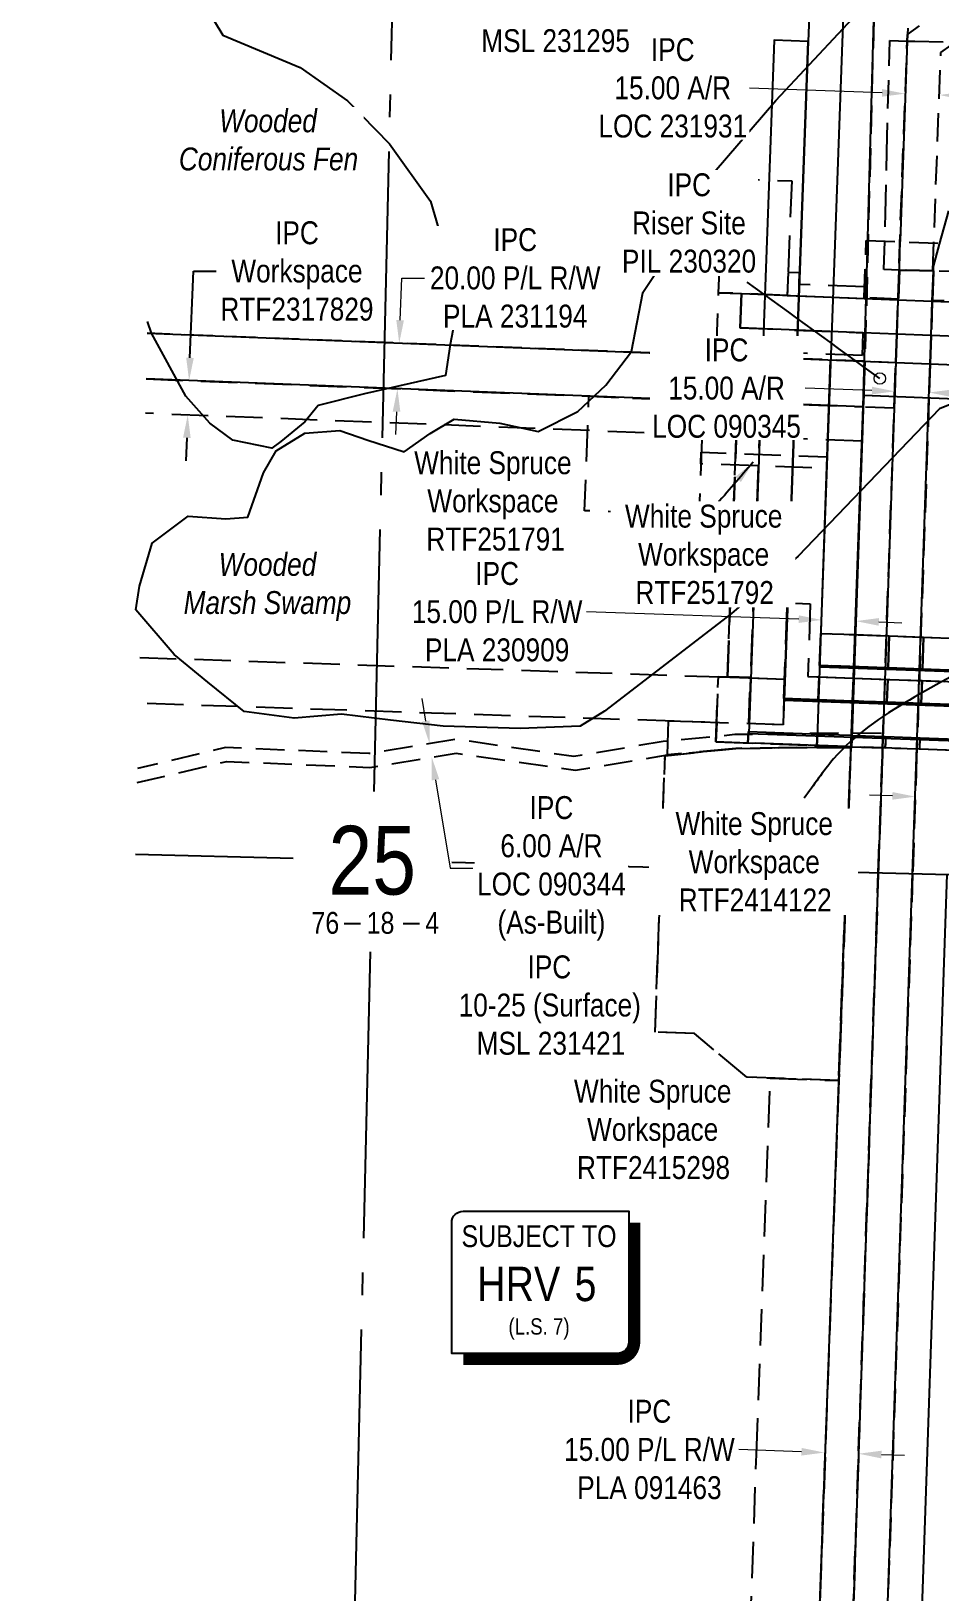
# Model space of a CAD drawing. Extents: x 394472 to 398421, y 6163397 to 6167888.
# Drawn here: x 395421 to 395817, y 6164010 to 6164691 of the extents above; entities that cross this region are included whole.
import ezdxf
from ezdxf.enums import TextEntityAlignment as Align

# ---------------------------------------------------------------- set-up
doc = ezdxf.new("R2010")
doc.units = 0
doc.header["$LTSCALE"] = 5
doc.header["$PDSIZE"] = 0.5
for name, pattern in [('foc-ACCESSROAD', [3.75, 2.5, -1.25]), ('foc-QUARTERLINE', [33, 25, -3, 2, -3]), ('HIDDEN2', [4.7625, 3.175, -1.5875])]:
    doc.linetypes.add(name, pattern=pattern)
doc.layers.get('Defpoints').update_dxf_attribs({"color": 9})
for name, color, linetype in [('10', 1, 'Continuous'), ('9', 3, 'Continuous'), ('C-AR', 13, 'foc-ACCESSROAD'), ('C-RW', 13, 'Continuous'), ('C-WS', 13, 'foc-ACCESSROAD'), ('C-WS-S', 8, 'Continuous'), ('CG-NOTES', 7, 'Continuous'), ('CTW', 7, 'Continuous'), ('F-RW', 190, 'Continuous'), ('L-SECLBL', 7, 'Continuous'), ('L-SECQ', 8, 'foc-QUARTERLINE'), ('T-EXISTING RTF', 220, 'HIDDEN2'), ('T-EXISTING TFA', 220, 'HIDDEN2'), ('T-EXISTING TFA-T', 220, 'Continuous'), ('WETLAND', 143, 'Continuous'), ('WETLAND-T', 146, 'Continuous')]:
    doc.layers.add(name, color=color, linetype=linetype)
for name, color, linetype, lineweight in [('C-AR-T', 13, 'Continuous', 9), ('C-RW-T', 13, 'Continuous', 9), ('C-WS-T', 13, 'Continuous', 9)]:
    doc.layers.add(name, color=color, linetype=linetype, lineweight=lineweight)
doc.styles.add('80CG', font='ARIALN.TTF', dxfattribs={"height": 10})
doc.styles.add('80L', font='ARIALN.TTF', dxfattribs={"height": 10})
doc.styles.add('HRV', font='ARIALN.TTF', dxfattribs={"height": 3})
doc.styles.add('SIMPLEX', font='ARIALN.TTF')
doc.dimstyles.new('Compass 5 000', dxfattribs={"dimscale": 5, "dimtxt": 9, "dimasz": 2, "dimexe": 0.2, "dimexo": 0.0625, "dimgap": 0.5, "dimtad": 0, "dimtih": 1, "dimtoh": 1, "dimzin": 0, "dimdsep": 46, "dimtxsty": '80CG', "dimcen": 0.1, "dimse1": 1, "dimse2": 1, "dimclrd": 256, "dimclrt": 256, "dimaunit": 1, "dimadec": 4, "dimazin": 0, "dimtfac": 0.06, "dimtofl": 0, "dimtmove": 0, "dimatfit": 1, "dimfxl": 0.2, "dimtolj": 1, "dimtzin": 0, "dimlwd": -1, "dimarcsym": 0})

# ---------------------------------------------------------------- blocks, each defined once
blk = doc.blocks.new('L-SECLBL')
at = {"layer": '9', "color": 7}
for p, q in [((-5.08, -27.83), (-12.29, -27.83)), ((20.7, -27.83), (13.5, -27.83))]:
    blk.add_line(p, q, dxfattribs=at)
at = {"layer": '10', "color": 2, "style": 'SIMPLEX'}
blk.add_attdef('SEC', text='', height=30, dxfattribs=at).set_placement((0, 0), align=Align.MIDDLE)
at = {"layer": '10', "color": 5, "style": '80L'}
blk.add_attdef('TWP', text='', height=9.5, dxfattribs=at).set_placement((-14.43, -27.37), align=Align.MIDDLE_RIGHT)
blk.add_attdef('RGE', text='', height=9.5, dxfattribs=at).set_placement((3.62, -27.37), align=Align.MIDDLE_CENTER)
blk.add_attdef('MER', text='', height=9.5, dxfattribs=at).set_placement((23.17, -27.37), align=Align.MIDDLE_LEFT)
blk = doc.blocks.new('*D372')
at = {"layer": 'Defpoints', "color": 0, "transparency": 16777216}
for p in [(395421.28, 6164541.18), (395420.69, 6164526.2), (395489.05, 6164523.54)]:
    blk.add_point(p, dxfattribs=at)
at = {"layer": 'T-EXISTING TFA-T', "transparency": 16777216}
for p, q in [((395490.03, 6164548.51), (395491.5, 6164586.33)), ((395491.5, 6164586.33), (395501.5, 6164586.33)), ((395488.66, 6164513.54), (395488.27, 6164503.55))]:
    blk.add_line(p, q, dxfattribs=at)
for points in [[(395488.36, 6164548.58), (395491.69, 6164548.45), (395489.64, 6164538.52)], [(395487, 6164513.61), (395490.33, 6164513.48), (395489.05, 6164523.54)]]:
    blk.add_solid(points, dxfattribs=at)
at = {"layer": 'T-EXISTING TFA-T', "transparency": 16777216, "insert": (395536.73, 6164586.33), "char_height": 10, "attachment_point": 5, "style": '80CG', "bg_fill": 3, "box_fill_scale": 1.1, "bg_fill_color": 256, "bg_fill_true_color": 13158600, "bg_fill_transparency": 0}
blk.add_mtext('\\A1;IPC\\PWorkspace\\PRTF2317829', dxfattribs=at)
blk = doc.blocks.new('*D376')
at = {"layer": 'C-AR-T', "transparency": 16777216}
for p, q in [((395792.21, 6164664.14), (395734.36, 6164666.26)), ((395827.2, 6164662.86), (395837.19, 6164662.49))]:
    blk.add_line(p, q, dxfattribs=at)
for points in [[(395792.27, 6164665.8), (395792.15, 6164662.47), (395802.21, 6164663.77)], [(395827.26, 6164664.52), (395827.14, 6164661.19), (395817.21, 6164663.22)]]:
    blk.add_solid(points, dxfattribs=at)
at = {"layer": 'Defpoints', "color": 0, "transparency": 16777216}
for p in [(395802.21, 6164663.77), (395801.63, 6164648.11), (395816.63, 6164647.56)]:
    blk.add_point(p, dxfattribs=at)
at = {"layer": 'C-AR-T', "transparency": 16777216, "insert": (395700.85, 6164666.26), "char_height": 10, "attachment_point": 5, "style": '80CG', "bg_fill": 3, "box_fill_scale": 1.1, "bg_fill_color": 256, "bg_fill_true_color": 13158600, "bg_fill_transparency": 0}
blk.add_mtext('\\A1;IPC\\P15.00 A/R\\PLOC 231931', dxfattribs=at)
blk = doc.blocks.new('*D381')
at = {"layer": 'C-AR-T', "transparency": 16777216}
for p, q in [((395787.81, 6164534.19), (395758.65, 6164535.2)), ((395822.8, 6164532.99), (395832.79, 6164532.65))]:
    blk.add_line(p, q, dxfattribs=at)
for points in [[(395787.87, 6164535.86), (395787.76, 6164532.53), (395797.81, 6164533.85)], [(395822.85, 6164534.66), (395822.74, 6164531.33), (395812.8, 6164533.34)]]:
    blk.add_solid(points, dxfattribs=at)
at = {"layer": 'Defpoints', "color": 0, "transparency": 16777216}
for p in [(395798.49, 6164553.78), (395813.49, 6164553.27), (395797.81, 6164533.85)]:
    blk.add_point(p, dxfattribs=at)
at = {"layer": 'C-AR-T', "transparency": 16777216, "insert": (395724.32, 6164535.2), "char_height": 10, "attachment_point": 5, "style": '80CG', "bg_fill": 3, "box_fill_scale": 1.1, "bg_fill_color": 256, "bg_fill_true_color": 13158600, "bg_fill_transparency": 0}
blk.add_mtext('\\A1;IPC\\P15.00 A/R\\PLOC 090345', dxfattribs=at)
blk = doc.blocks.new('*D384')
at = {"layer": 'C-RW-T', "transparency": 16777216}
for p, q in [((395755.84, 6164434.42), (395663.23, 6164437.61)), ((395790.82, 6164433.21), (395800.81, 6164432.87))]:
    blk.add_line(p, q, dxfattribs=at)
for points in [[(395755.9, 6164436.08), (395755.79, 6164432.75), (395765.84, 6164434.07)], [(395790.87, 6164434.88), (395790.76, 6164431.55), (395780.82, 6164433.56)]]:
    blk.add_solid(points, dxfattribs=at)
at = {"layer": 'Defpoints', "color": 0, "transparency": 16777216}
for p in [(395766.62, 6164456.75), (395781.6, 6164456.23), (395765.84, 6164434.07)]:
    blk.add_point(p, dxfattribs=at)
at = {"layer": 'C-RW-T', "transparency": 16777216, "insert": (395624.15, 6164437.61), "char_height": 10, "attachment_point": 5, "style": '80CG', "bg_fill": 3, "box_fill_scale": 1.1, "bg_fill_color": 256, "bg_fill_true_color": 13158600, "bg_fill_transparency": 0}
blk.add_mtext('\\A1;IPC\\P15.00 P/L R/W\\PPLA 230909', dxfattribs=at)
blk = doc.blocks.new('*D386')
at = {"layer": 'C-RW-T', "transparency": 16777216}
for p, q in [((395581.78, 6164564.91), (395582.5, 6164583.3)), ((395582.5, 6164583.3), (395592.5, 6164583.3)), ((395580.22, 6164524.98), (395579.83, 6164514.99))]:
    blk.add_line(p, q, dxfattribs=at)
for points in [[(395580.12, 6164564.98), (395583.45, 6164564.85), (395581.39, 6164554.92)], [(395578.56, 6164525.05), (395581.89, 6164524.92), (395580.61, 6164534.97)]]:
    blk.add_solid(points, dxfattribs=at)
at = {"layer": 'Defpoints', "color": 0, "transparency": 16777216}
for p in [(395581.39, 6164554.92), (395617.86, 6164553.5), (395617.09, 6164533.55)]:
    blk.add_point(p, dxfattribs=at)
at = {"layer": 'C-RW-T', "transparency": 16777216, "insert": (395632.04, 6164583.3), "char_height": 10, "attachment_point": 5, "style": '80CG', "bg_fill": 3, "box_fill_scale": 1.1, "bg_fill_color": 256, "bg_fill_true_color": 13158600, "bg_fill_transparency": 0}
blk.add_mtext('\\A1;IPC\\P20.00 P/L R/W\\PPLA 231194', dxfattribs=at)
blk = doc.blocks.new('*D388')
at = {"layer": 'C-RW-T', "transparency": 16777216}
for p, q in [((395796.74, 6164357.28), (395786.75, 6164357.62)), ((395831.69, 6164356.08), (395841.68, 6164355.73))]:
    blk.add_line(p, q, dxfattribs=at)
for points in [[(395796.8, 6164358.95), (395796.68, 6164355.61), (395806.73, 6164356.94)], [(395831.75, 6164357.74), (395831.63, 6164354.41), (395821.69, 6164356.42)]]:
    blk.add_solid(points, dxfattribs=at)
at = {"layer": 'Defpoints', "color": 0, "transparency": 16777216}
for p in [(395808.98, 6164421.99), (395823.94, 6164421.47), (395821.69, 6164356.42)]:
    blk.add_point(p, dxfattribs=at)
at = {"layer": 'C-RW-T', "transparency": 16777216, "insert": (395880.77, 6164355.73), "char_height": 10, "attachment_point": 5, "style": '80CG', "bg_fill": 3, "box_fill_scale": 1.1, "bg_fill_color": 256, "bg_fill_true_color": 13158600, "bg_fill_transparency": 0}
blk.add_mtext('\\A1;IPC\\P15.00 P/L R/W\\PPlan 982 5882\\PPLA 972577', dxfattribs=at)
blk = doc.blocks.new('GAS')
h = blk.add_hatch(color=255)
h.dxf.hatch_style = 1
edge = h.paths.add_edge_path()
edge.add_arc((0, 0), 0.9, 0, 360)
for p, q in [((0, 0.81), (0, 1.62)), ((-0.81, 0), (-1.62, 0)), ((-0.57, 0.57), (-1.14, 1.14)), ((0.57, 0.57), (1.14, 1.14)), ((1.62, 0), (0.81, 0)), ((-0.57, -0.57), (-1.14, -1.14)), ((0, -0.81), (0, -1.62)), ((1.14, -1.14), (0.57, -0.57))]:
    blk.add_line(p, q)
blk.add_circle((0, 0), 0.8)
blk = doc.blocks.new('*D438')
at = {"layer": 'C-RW-T', "transparency": 16777216}
for p, q in [((395757.04, 6164070.97), (395729.73, 6164071.92)), ((395791.96, 6164069.77), (395801.96, 6164069.43))]:
    blk.add_line(p, q, dxfattribs=at)
for points in [[(395757.1, 6164072.64), (395756.98, 6164069.31), (395767.04, 6164070.63)], [(395792.02, 6164071.44), (395791.9, 6164068.1), (395781.97, 6164070.11)]]:
    blk.add_solid(points, dxfattribs=at)
at = {"layer": 'Defpoints', "color": 0, "transparency": 16777216}
for p in [(395767.04, 6164070.63), (395766.58, 6164057.4), (395781.51, 6164056.89)]:
    blk.add_point(p, dxfattribs=at)
at = {"layer": 'C-RW-T', "transparency": 16777216, "insert": (395690.65, 6164071.92), "char_height": 10, "attachment_point": 5, "style": '80CG'}
blk.add_mtext('\\A1;IPC\\P15.00 P/L R/W\\PPLA 091463', dxfattribs=at)
blk = doc.blocks.new('*D440')
at = {"layer": 'C-RW-T', "transparency": 16777216}
for p, q in [((395784.57, 6164000.52), (395774.58, 6164000.86)), ((395819.5, 6163999.33), (395829.5, 6163998.99))]:
    blk.add_line(p, q, dxfattribs=at)
for points in [[(395784.63, 6164002.18), (395784.52, 6163998.85), (395794.57, 6164000.18)], [(395819.56, 6164000.99), (395819.45, 6163997.66), (395809.51, 6163999.67)]]:
    blk.add_solid(points, dxfattribs=at)
at = {"layer": 'Defpoints', "color": 0, "transparency": 16777216}
for p in [(395800.64, 6164178.09), (395815.58, 6164177.58), (395809.51, 6163999.67)]:
    blk.add_point(p, dxfattribs=at)
at = {"layer": 'C-RW-T', "transparency": 16777216, "insert": (395868.58, 6163998.99), "char_height": 10, "attachment_point": 5, "style": '80CG'}
blk.add_mtext('\\A1;IPC\\P15.00 P/L R/W\\PPlan 982 5882\\PPLA 972577', dxfattribs=at)
blk = doc.blocks.new('*D551')
at = {"layer": 'C-AR-T', "transparency": 16777216}
for p, q in [((395593.03, 6164389.94), (395591.41, 6164399.81)), ((395597.23, 6164364.28), (395603.57, 6164325.65)), ((395603.57, 6164325.65), (395613.57, 6164325.65))]:
    blk.add_line(p, q, dxfattribs=at)
for points in [[(395594.67, 6164390.21), (395591.38, 6164389.67), (395594.65, 6164380.07)], [(395598.88, 6164364.55), (395595.59, 6164364.02), (395595.62, 6164374.15)]]:
    blk.add_solid(points, dxfattribs=at)
at = {"layer": 'Defpoints', "color": 0, "transparency": 16777216}
for p in [(395592.62, 6164379.74), (395593.59, 6164373.82), (395595.62, 6164374.15)]:
    blk.add_point(p, dxfattribs=at)
at = {"layer": 'C-AR-T', "transparency": 16777216, "insert": (395647.86, 6164325.65), "char_height": 10, "attachment_point": 5, "style": '80CG', "bg_fill": 3, "box_fill_scale": 1.1, "bg_fill_color": 256, "bg_fill_true_color": 13158600, "bg_fill_transparency": 0}
blk.add_mtext('\\A1;IPC\\P6.00 A/R\\PLOC 090344\\P(As-Built)', dxfattribs=at)
blk = doc.blocks.new('HRV')
blk.add_lwpolyline([(-35.14, 31.6), (37.21, 31.6), (37.21, -25.54, -0.414214), (32.21, -30.54), (-40.14, -30.54), (-40.14, 26.6, -0.414214)], format="xyb", close=True)
at = {"const_width": 5, "flags": 128}
blk.add_lwpolyline([(-35.14, -33.04), (32.21, -33.04, 0.414214), (39.71, -25.54), (39.71, 26.6)], format="xyb", dxfattribs=at)
at = {"style": '80L'}
blk.add_text('SUBJECT TO', height=9.5, dxfattribs=at).set_placement((-2.01, 13.06), align=Align.BOTTOM_CENTER)
blk.add_attdef('(N.W.1/4 00)', text='', height=7.12, dxfattribs=at).set_placement((-2.01, -24.45), align=Align.BOTTOM_CENTER)
at = {"layer": 'CTW', "color": 3, "style": 'HRV'}
blk.add_text('HRV', height=15, dxfattribs=at).set_placement((-10.88, -0.18), align=Align.MIDDLE_CENTER)
blk.add_attdef('0', text='', height=15, dxfattribs=at).set_placement((18.28, -0.18), align=Align.MIDDLE_CENTER)

msp = doc.modelspace()

# ---------------------------------------------------------------- linework, layer by layer
at = {"layer": 'C-AR', "flags": 128}
msp.add_lwpolyline([(395814.419, 6164586.63), (395817.872, 6164681.691), (395839.494, 6164697.197), (395833.971, 6164711.694), (395803.149, 6164689.592), (395799.423, 6164587.007)], close=True, dxfattribs=at)
at = {"layer": 'C-AR'}
msp.add_lwpolyline([(395784.412, 6164574.725), (395785.32, 6164599.7), (395857.186, 6164596.897), (395857.294, 6164585.721), (395856.81, 6164571.902), (395814.378, 6164573.556), (395814.847, 6164586.452), (395799.856, 6164586.811), (395799.395, 6164574.141), (395784.412, 6164574.725)], close=True, dxfattribs=at)
msp.add_lwpolyline([(395774.356, 6163846.505), (395790.585, 6164323.702), (395792.14, 6164368.931), (395792.24, 6164371.856), (395792.348, 6164374.997), (395792.449, 6164377.933), (395797.554, 6164526.482), (395797.725, 6164531.458), (395798.241, 6164546.463), (395798.667, 6164558.875), (395799.183, 6164573.861), (395799.223, 6164575.034), (395799.627, 6164586.805), (395808.636, 6164586.58), (395814.627, 6164586.43), (395814.175, 6164573.276), (395813.66, 6164558.291), (395813.234, 6164545.878), (395812.718, 6164530.88), (395807.337, 6164374.286), (395805.585, 6164323.328), (395789.334, 6163845.95)], dxfattribs=at)
at = {"layer": 'C-AR', "flags": 128}
msp.add_lwpolyline([(395466.914, 6164363.044), (395506.169, 6164372.306), (395568.556, 6164369.718), (395606.326, 6164375.909), (395658.406, 6164368.447), (395698.47, 6164375.154), (395728.314, 6164378.02), (395778.631, 6164378.705), (395793.622, 6164378.423), (395793.861, 6164384.413), (395777.861, 6164384.696), (395727.985, 6164384.014), (395696.64, 6164380.997), (395657.646, 6164374.397), (395606.27, 6164381.977), (395568.192, 6164375.736), (395505.593, 6164378.332), (395467.055, 6164369.24)], dxfattribs=at)
at = {"layer": 'C-RW'}
for points in [[(395758.811, 6163832.015), (395778.256, 6164368.379), (395784.025, 6164527.045), (395788.599, 6164696.183)], [(395803.464, 6164692.355), (395803.259, 6164686.771), (395800.066, 6164599.572), (395800.041, 6164598.839), (395799.896, 6164594.623), (395799.627, 6164586.805), (395799.223, 6164575.034), (395799.183, 6164573.861), (395798.667, 6164558.875), (395798.241, 6164546.463), (395797.725, 6164531.458), (395797.554, 6164526.482), (395792.449, 6164377.933), (395792.348, 6164374.997), (395792.24, 6164371.856), (395792.14, 6164368.931), (395790.585, 6164323.702), (395774.356, 6163846.505)], [(395789.334, 6163845.95), (395805.585, 6164323.328), (395807.337, 6164374.286), (395812.718, 6164530.88), (395813.234, 6164545.878), (395813.66, 6164558.291), (395814.175, 6164573.276), (395814.627, 6164586.43), (395814.694, 6164588.384), (395817.366, 6164598.162), (395821.327, 6164612.661)], [(395471.362, 6164559.24), (395846.583, 6164544.614), (395846.367, 6164529.617), (395784.206, 6164532.04), (395784.025, 6164527.045), (395470.909, 6164539.25)], [(395820.541, 6164322.956), (395805.523, 6163882.914)]]:
    msp.add_lwpolyline(points, dxfattribs=at)
msp.add_lwpolyline([(395769.767, 6164547.576), (395784.75, 6164546.992), (395778.935, 6164378.312), (395763.929, 6164378.225), (395769.767, 6164547.576)], close=True, dxfattribs=at)
at = {"layer": 'C-WS'}
for points in [[(395788.599, 6164696.183), (395784.751, 6164547.024), (395574.888, 6164555.178), (395471.361, 6164559.22)], [(395829.611, 6164586.072), (395814.627, 6164586.43), (395808.636, 6164586.58), (395799.627, 6164586.805), (395793.054, 6164586.969), (395793.667, 6164611.492), (395794.342, 6164638.502), (395795.552, 6164686.963), (395803.259, 6164686.771), (395806.47, 6164686.691), (395821.942, 6164686.305)]]:
    msp.add_lwpolyline(points, dxfattribs=at)
at = {"layer": 'C-WS', "flags": 128}
msp.add_lwpolyline([(395797.554, 6164526.485), (395784.023, 6164527.012), (395784.75, 6164546.992), (395798.242, 6164546.498)], close=True, dxfattribs=at)
at = {"layer": 'C-WS'}
msp.add_lwpolyline([(395697.485, 6164374.807), (395728.314, 6164378.02), (395778.631, 6164378.705), (395773.346, 6164232.974), (395733.115, 6164234.446), (395710.347, 6164253.53), (395693.096, 6164254.157)], close=True, dxfattribs=at)
at = {"layer": 'F-RW', "flags": 128}
for points in [[(396370.35, 6164133.521), (396255.84, 6164288.207), (396048.846, 6164403.5), (395765.078, 6164413.476), (395775.018, 6164686.061), (395781.736, 6164858.401), (395691.194, 6164862.039), (395690.592, 6164847.056), (395766.17, 6164844.02), (395760.034, 6164686.627), (395749.547, 6164399.018), (396044.707, 6164388.642), (396245.715, 6164276.683), (396369.78, 6164109.089)], [(396369.78, 6164109.089), (396287.164, 6164220.691), (396245.715, 6164276.683), (396044.707, 6164388.642), (395749.547, 6164399.018), (395760.034, 6164686.627), (395745.049, 6164687.173), (395734.015, 6164384.56), (396040.569, 6164373.783), (396235.59, 6164265.159), (396275.112, 6164211.77), (396363.949, 6164091.765), (396369.325, 6164089.591)], [(395828.633, 6164557.707), (395813.66, 6164558.291), (395798.667, 6164558.875), (395783.886, 6164559.452), (395730.25, 6164561.544), (395730.834, 6164576.528), (395784.402, 6164574.438), (395799.183, 6164573.861), (395814.175, 6164573.276), (395829.15, 6164572.692)]]:
    msp.add_lwpolyline(points, dxfattribs=at)
at = {"layer": 'L-SECQ'}
for p, q in [((395466.206, 6164331.779), (395535.126, 6164330.066)), ((395604.362, 6164328.345), (396374.446, 6164309.206)), ((395568.688, 6164289.236), (395550.877, 6163524.871))]:
    msp.add_line(p, q, dxfattribs=at)
at = {"layer": 'T-EXISTING RTF', "flags": 128}
for points in [[(395739.807, 6164548.742), (395734.721, 6164408.806), (395724.732, 6164409.169), (395729.818, 6164549.132), (395739.807, 6164548.742)], [(395712.228, 6164479.791), (395662.286, 6164481.739), (395664.234, 6164531.681), (395714.176, 6164529.733), (395712.228, 6164479.791)], [(395713.111, 6164502.265), (395713.293, 6164507.26), (395768.234, 6164505.263), (395768.053, 6164500.268), (395713.111, 6164502.265)], [(395734.721, 6164408.806), (395733.686, 6164380.336), (395719.701, 6164380.844), (395720.736, 6164409.314), (395734.721, 6164408.806)], [(395734.721, 6164408.806), (395749.705, 6164408.261), (395748.979, 6164388.282), (395733.995, 6164388.827), (395734.721, 6164408.806)], [(396038.439, 6164369.26), (395733.686, 6164380.336), (395733.868, 6164385.331), (396039.821, 6164374.211), (396235.59, 6164265.159), (396231.18, 6164261.895), (396038.439, 6164369.26)], [(395763.84, 6164384.241), (395763.659, 6164379.247), (395733.686, 6164380.336), (395733.868, 6164385.331), (395763.84, 6164384.241)], [(395778.82, 6164383.697), (395778.639, 6164378.702), (395763.659, 6164379.247), (395763.84, 6164384.241), (395778.82, 6164383.697)], [(395793.804, 6164383.152), (395793.623, 6164378.158), (395778.639, 6164378.702), (395778.82, 6164383.697), (395793.804, 6164383.152)], [(395808.788, 6164382.608), (395808.607, 6164377.613), (395793.623, 6164378.158), (395793.804, 6164383.152), (395808.788, 6164382.608)], [(395823.772, 6164382.063), (395823.591, 6164377.069), (395808.607, 6164377.613), (395808.788, 6164382.608), (395823.772, 6164382.063)]]:
    msp.add_lwpolyline(points, close=True, dxfattribs=at)
at = {"layer": 'T-EXISTING TFA'}
for points in [[(395752.76, 6164625.692), (395750.812, 6164575.748), (395720.845, 6164576.917), (395722.794, 6164626.861)], [(395750.812, 6164575.748), (395784.402, 6164574.438), (395784.597, 6164579.432), (395756.001, 6164580.548), (395756.196, 6164585.542), (395751.202, 6164585.737)], [(395730.834, 6164576.528), (395730.25, 6164561.544), (395783.886, 6164559.452), (395783.496, 6164549.463), (395719.872, 6164551.945), (395720.845, 6164576.917)], [(395739.807, 6164548.742), (395734.721, 6164408.806), (395724.732, 6164409.169), (395729.818, 6164549.132), (395739.807, 6164548.742)], [(395734.904, 6164408.937), (395724.914, 6164409.301), (395730.012, 6164549.098), (395740.001, 6164548.734)], [(395779.365, 6164398.681), (395749.396, 6164399.77), (395750.913, 6164441.507), (395760.903, 6164441.144), (395759.749, 6164409.396), (395779.728, 6164408.67), (396046.733, 6164398.967), (396252.465, 6164284.365), (396370.161, 6164125.412), (396369.78, 6164109.089), (396245.715, 6164276.682), (396043.776, 6164389.072), (395779.365, 6164398.681)], [(395764.747, 6164409.215), (395764.385, 6164399.225), (395749.396, 6164399.77), (395750.913, 6164441.507), (395760.903, 6164441.144), (395759.749, 6164409.396), (395764.747, 6164409.215)], [(395780.417, 6164427.65), (395779.909, 6164413.665), (395764.925, 6164414.21), (395765.433, 6164428.195), (395780.417, 6164427.65)], [(395794.893, 6164413.12), (395779.909, 6164413.665), (395780.417, 6164427.65), (395795.402, 6164427.106), (395794.893, 6164413.12)], [(395810.386, 6164426.561), (395809.877, 6164412.576), (395794.893, 6164413.12), (395795.402, 6164427.106), (395810.386, 6164426.561)], [(395824.861, 6164412.031), (395809.877, 6164412.576), (395810.386, 6164426.561), (395825.37, 6164426.016), (395824.861, 6164412.031)], [(395734.721, 6164408.806), (395733.686, 6164380.336), (395719.701, 6164380.844), (395720.736, 6164409.314), (395734.721, 6164408.806)], [(395779.728, 6164408.67), (395779.365, 6164398.681), (395764.385, 6164399.225), (395764.747, 6164409.215), (395779.728, 6164408.67)], [(395794.712, 6164408.126), (395794.349, 6164398.136), (395779.365, 6164398.681), (395779.728, 6164408.67), (395794.712, 6164408.126)], [(395809.696, 6164407.581), (395809.333, 6164397.592), (395794.349, 6164398.136), (395794.712, 6164408.126), (395809.696, 6164407.581)], [(395824.68, 6164407.037), (395824.317, 6164397.047), (395809.333, 6164397.592), (395809.696, 6164407.581), (395824.68, 6164407.037)], [(395698.485, 6164375.148), (395699.029, 6164390.098), (395720.01, 6164389.335), (395719.701, 6164380.844), (395778.643, 6164378.7), (395728.329, 6164378.015), (395698.485, 6164375.148)], [(395728.329, 6164378.015), (395778.638, 6164378.7), (395773.346, 6164232.974), (395733.115, 6164234.446), (395710.347, 6164253.53), (395693.096, 6164254.157), (395697.485, 6164374.807), (395728.329, 6164378.015)], [(395778.638, 6164378.7), (395792.458, 6164378.2), (395781.892, 6164068.091), (395774.37, 6163846.505), (395767.1, 6163633.448), (395751.751, 6163634.005), (395767.37, 6164068.65), (395778.638, 6164378.7)], [(395773.346, 6164232.974), (395767.37, 6164068.65), (395751.751, 6163634.005), (395721.783, 6163635.095), (395737.402, 6164069.739), (395743.374, 6164234.071), (395773.346, 6164232.974)]]:
    msp.add_lwpolyline(points, close=True, dxfattribs=at)
for points in [[(395470.909, 6164539.25), (395784.025, 6164527.045), (395783.48, 6164512.06), (395470.569, 6164524.257)], [(395468.153, 6164417.676), (395749.705, 6164408.261), (395748.979, 6164388.282), (395467.7, 6164397.681)]]:
    msp.add_lwpolyline(points, dxfattribs=at)
at = {"layer": 'T-EXISTING TFA', "flags": 128}
msp.add_lwpolyline([(396047.92, 6164403.925), (395764.925, 6164414.21), (395765.433, 6164428.195), (396051.788, 6164417.788), (396265.286, 6164298.965), (396370.855, 6164156.402), (396370.328, 6164133.551), (396255.838, 6164288.208), (396047.92, 6164403.925)], close=True, dxfattribs=at)
at = {"layer": 'WETLAND'}
for points in [[(395830.951, 6164531.714), (395817.26, 6164526.237), (395755.649, 6164461.888), (395726.428, 6164436.884), (395671.095, 6164394.28), (395660.428, 6164387.77), (395634.24, 6164386.707), (395600.648, 6164387.656), (395577.647, 6164390.368), (395556.225, 6164392.989), (395535.538, 6164391.213), (395513.732, 6164394.055), (395497.845, 6164406.847), (395483.106, 6164418.979), (395466.422, 6164438.546), (395468, 6164448.747), (395473.444, 6164467.632), (395489.164, 6164479.392), (395505.724, 6164478.239), (395515.261, 6164478.876), (395522.119, 6164498.273), (395527.62, 6164507.852), (395540.143, 6164515.64), (395555.446, 6164516.737), (395567.669, 6164512.469), (395583.606, 6164507.393), (395594.957, 6164515.447), (395605.416, 6164521.771), (395625.306, 6164520.03), (395642.111, 6164516.29), (395659.437, 6164524.988), (395671.584, 6164536.559), (395682.876, 6164551.211), (395687.771, 6164576.913), (395687.769, 6164576.962), (395695.9, 6164589.217), (395714.301, 6164614.044), (395718.975, 6164629.524), (395745.846, 6164660.777), (395789.95, 6164708.094)], [(395474.629, 6164703.372), (395481.881, 6164701.792), (395497.207, 6164701.167), (395504.313, 6164689.369), (395538.133, 6164675.22), (395558.839, 6164660.725), (395577.115, 6164641.84), (395595.075, 6164616.897), (395603.11, 6164589.56), (395605.428, 6164563.407), (395603.598, 6164554.256), (395601.667, 6164540.777), (395566.181, 6164532.735), (395546.001, 6164527.702), (395540.112, 6164520.547), (395529.67, 6164511.925), (395525.753, 6164508.981), (395508.808, 6164512.552), (395498.711, 6164519.909), (395488.153, 6164531.759), (395473.164, 6164559.266), (395471.477, 6164564.306)]]:
    msp.add_lwpolyline(points, dxfattribs=at)

# ---------------------------------------------------------------- block references
at = {"layer": 'C-WS-S', "color": 3, "xscale": 4.998209999999955, "yscale": 4.998209999999955, "zscale": 4.998209999999955}
for p in [(395737.971, 6164329.069), (395737.44, 6164314.719)]:
    msp.add_blockref('GAS', p, dxfattribs=at)
at = {"layer": 'CG-NOTES', "color": 5, "xscale": 0.9996419999999919, "yscale": 0.9996419999999919, "zscale": 0.9996419999999919}
msp.add_blockref('HRV', (395644.452, 6164144.423), dxfattribs=at).add_auto_attribs({'(N.W.1/4 00)': '(L.S. 7)', '0': '5'})
at = {"layer": 'L-SECLBL', "color": 2, "xscale": 0.9996419999999919, "yscale": 0.9996419999999919, "zscale": 0.9996419999999919}
msp.add_blockref('L-SECLBL', (395569.62, 6164329.209), dxfattribs=at).add_auto_attribs({'SEC': '25', 'TWP': '76', 'RGE': '18', 'MER': '4'})

# ---------------------------------------------------------------- texts
at = {"layer": 'T-EXISTING TFA-T', "char_height": 9.9964, "attachment_point": 1, "style": '80L'}
for s, width, insert in [('\\pi0.14071;White Spruce\\P\\pi5.8719;Workspace\\P\\pi5.4492;RTF251791', 68.36739, (395587.785, 6164507.695)), ('\\pi4.2141;White Spruce\\P\\pi9.9454;Workspace\\P\\pi5.537;RTF2415298', 76.51425, (395653.485, 6164233.357))]:
    msp.add_mtext_dynamic_manual_height_columns(s, width=width, gutter_width=50, heights=[0], dxfattribs=dict(at, insert=insert))

# ---------------------------------------------------------------- dimensions: what is measured, and where the dimension line sits
at = {"layer": 'C-RW-T', "color": 2}
for base, p1, p2, angle, text, picture, middle in [((395809.508, 6163999.668), (395800.641, 6164178.091), (395815.58, 6164177.581), 358.04536, 'IPC\\P15.00 P/L R/W\\PPlan 982 5882\\PPLA 972577', '*D440', (395868.582, 6163998.986)), ((395767.036, 6164070.63), (395781.511, 6164056.89), (395766.58, 6164057.404), 178.025835, 'IPC\\P15.00 P/L R/W\\PPLA 091463', '*D438', (395690.649, 6164071.915))]:
    dim = msp.add_linear_dim(base=base, p1=p1, p2=p2, angle=angle, text=text, dimstyle='Compass 5 000', dxfattribs=at)
    dim.commit()
    dim.dimension.update_dxf_attribs({"geometry": picture, "text_midpoint": middle, "dimtype": 161})

# ---------------------------------------------------------------- leaders
at = {"layer": 'C-WS-T', "path_type": 1}
msp.add_leader([(395791.277, 6164539.468), (395733.344, 6164581.562)], dimstyle='Compass 5 000', override={"dimasz": 1, "dimgap": 0.5, "dimtad": 0, "dimldrblk": 'DotBlank'}, dxfattribs=at)
at = {"layer": 'T-EXISTING TFA-T', "path_type": 1}
for points in [[(395735.912, 6164502.916), (395719.195, 6164483.607)], [(395841.202, 6164420.743), (395771.061, 6164373.397), (395758.199, 6164356.267)]]:
    msp.add_leader(points, dimstyle='Compass 5 000', override={"dimgap": 0.5, "dimtad": 0}, dxfattribs=at)

# ---------------------------------------------------------------- next in the draw order: texts
at = {"layer": 'T-EXISTING TFA-T', "char_height": 9.9964, "attachment_point": 1, "style": '80L', "bg_fill": 3, "box_fill_scale": 1.15, "bg_fill_color": 256, "bg_fill_true_color": 256, "bg_fill_transparency": 0}
for s, width, gutter_width, insert in [('\\pi4.7919;White Spruce\\P\\pi10.523;Workspace\\P\\pi9.3434;RTF251792', 77.66968, 50, (395675.171, 6164484.375)), ('\\pi10.153;White Spruce\\P\\pi15.884;Workspace\\P\\pi11.52;RTF2414122', 88.39117, 55, (395691.901, 6164350.171))]:
    msp.add_mtext_dynamic_manual_height_columns(s, width=width, gutter_width=gutter_width, heights=[0], dxfattribs=dict(at, insert=insert))
at = {"layer": 'WETLAND-T', "char_height": 9.99633, "attachment_point": 1, "style": '80L', "bg_fill": 3, "box_fill_scale": 1.1, "bg_fill_color": 256, "bg_fill_transparency": 0}
for s, insert in [('\\pi20.262;{\\fArial Narrow|b0|i1|c0|p34;Wooded \\P\\pi2.6629;Coniferous Fen}', (395482.529, 6164656.952)), ('\\pi20.262;{\\fArial Narrow|b0|i1|c0|p34;Wooded \\P\\pi4.9608;Marsh Swamp}', (395482.29, 6164463.318))]:
    msp.add_mtext_dynamic_manual_height_columns(s, width=82.30302, gutter_width=50, heights=[0], dxfattribs=dict(at, insert=insert))

# ---------------------------------------------------------------- next in the draw order: dimensions: what is measured, and where the dimension line sits
at = {"layer": 'C-AR-T'}
for base, p1, p2, angle, text, picture, middle in [((395802.206, 6164663.771), (395816.632, 6164647.557), (395801.633, 6164648.106), 177.902532, 'IPC\\P15.00 A/R\\PLOC 231931', '*D376', (395700.845, 6164666.256)), ((395797.807, 6164533.85), (395813.488, 6164553.268), (395798.492, 6164553.783), 178.031721, 'IPC\\P15.00 A/R\\PLOC 090345', '*D381', (395724.317, 6164535.196))]:
    dim = msp.add_linear_dim(base=base, p1=p1, p2=p2, angle=angle, text=text, dimstyle='Compass 5 000', override={"dimtfill": 1}, dxfattribs=at)
    dim.commit()
    dim.dimension.update_dxf_attribs({"geometry": picture, "text_midpoint": middle, "dimtype": 161})
at = {"layer": 'T-EXISTING TFA-T'}
dim = msp.add_linear_dim(base=(395489.053, 6164523.536), p1=(395421.277, 6164541.184), p2=(395420.693, 6164526.201), angle=267.767786, text='IPC\\PWorkspace\\PRTF2317829', dimstyle='Compass 5 000', override={"dimtfill": 1}, dxfattribs=at)
dim.commit()
dim.dimension.update_dxf_attribs({"geometry": '*D372', "text_midpoint": (395536.732, 6164586.326), "dimtype": 161})

# ---------------------------------------------------------------- next in the draw order: linework, layer by layer
at = {"layer": 'L-SECQ'}
msp.add_line((395588.358, 6165133.345), (395570.319, 6164359.191), dxfattribs=at)

# ---------------------------------------------------------------- next in the draw order: texts
at = {"layer": 'C-WS-T', "insert": (395649.678, 6164703.514), "char_height": 9.99642, "width": 135.56305, "attachment_point": 5, "style": '80CG'}
msp.add_mtext('\\A1;IPC\\PCentral Processing Facility\\PMSL 231295', dxfattribs=at)
at = {"layer": 'C-WS-T', "insert": (395677.826, 6164629.03), "char_height": 9.99976, "attachment_point": 1, "style": '80L', "bg_fill": 3, "box_fill_scale": 1.15, "bg_fill_color": 256, "bg_fill_true_color": 256, "bg_fill_transparency": 0}
msp.add_mtext_dynamic_manual_height_columns('\\pi20.63;IPC\\P\\pi5.2583;Riser Site\\P\\pi0.81436;PIL 230320', width=58.78971, gutter_width=50.018, heights=[0], dxfattribs=at)

# ---------------------------------------------------------------- next in the draw order: dimensions: what is measured, and where the dimension line sits
at = {"layer": 'C-AR-T'}
dim = msp.add_linear_dim(base=(395595.616, 6164374.153), p1=(395592.619, 6164379.74), p2=(395593.589, 6164373.821), angle=279.308397, text='IPC\\P6.00 A/R\\PLOC 090344\\P(As-Built)', dimstyle='Compass 5 000', override={"dimtfill": 1}, dxfattribs=at)
dim.commit()
dim.dimension.update_dxf_attribs({"geometry": '*D551', "text_midpoint": (395647.857, 6164325.647), "dimtype": 161})
at = {"layer": 'C-RW-T'}
dim = msp.add_linear_dim(base=(395581.391, 6164554.921), p1=(395617.086, 6164533.552), p2=(395617.864, 6164553.498), angle=87.766111, text='IPC\\P20.00 P/L R/W\\PPLA 231194', dimstyle='Compass 5 000', override={"dimtfill": 1}, dxfattribs=at)
dim.commit()
dim.dimension.update_dxf_attribs({"geometry": '*D386', "text_midpoint": (395632.037, 6164583.296), "dimtype": 161})

# ---------------------------------------------------------------- next in the draw order: texts
at = {"layer": 'C-WS-T', "insert": (395606.697, 6164287.63), "char_height": 9.99633, "attachment_point": 1, "style": '80L'}
msp.add_mtext_dynamic_manual_height_columns('\\pi30.721;IPC\\P\\pi0.66367;10-25 (Surface)\\P\\pi8.4984;MSL 231421', width=78.96596, gutter_width=50, heights=[0], dxfattribs=at)

# ---------------------------------------------------------------- next in the draw order: dimensions: what is measured, and where the dimension line sits
at = {"layer": 'C-RW-T', "color": 3}
dim = msp.add_linear_dim(base=(395765.837, 6164434.074), p1=(395781.604, 6164456.232), p2=(395766.619, 6164456.748), angle=178.025755, text='IPC\\P15.00 P/L R/W\\PPLA 230909', dimstyle='Compass 5 000', override={"dimtfill": 1}, dxfattribs=at)
dim.commit()
dim.dimension.update_dxf_attribs({"geometry": '*D384', "text_midpoint": (395624.149, 6164437.611), "dimtype": 161})

# ---------------------------------------------------------------- next in the draw order: dimensions: what is measured, and where the dimension line sits
at = {"layer": 'C-RW-T'}
dim = msp.add_linear_dim(base=(395821.695, 6164356.42), p1=(395808.976, 6164421.988), p2=(395823.937, 6164421.472), angle=358.025733, text='IPC\\P15.00 P/L R/W\\PPlan 982 5882\\PPLA 972577', dimstyle='Compass 5 000', override={"dimtfill": 1}, dxfattribs=at)
dim.commit()
dim.dimension.update_dxf_attribs({"geometry": '*D388', "text_midpoint": (395880.769, 6164355.731), "dimtype": 161})

doc.saveas('drawing.dxf')
